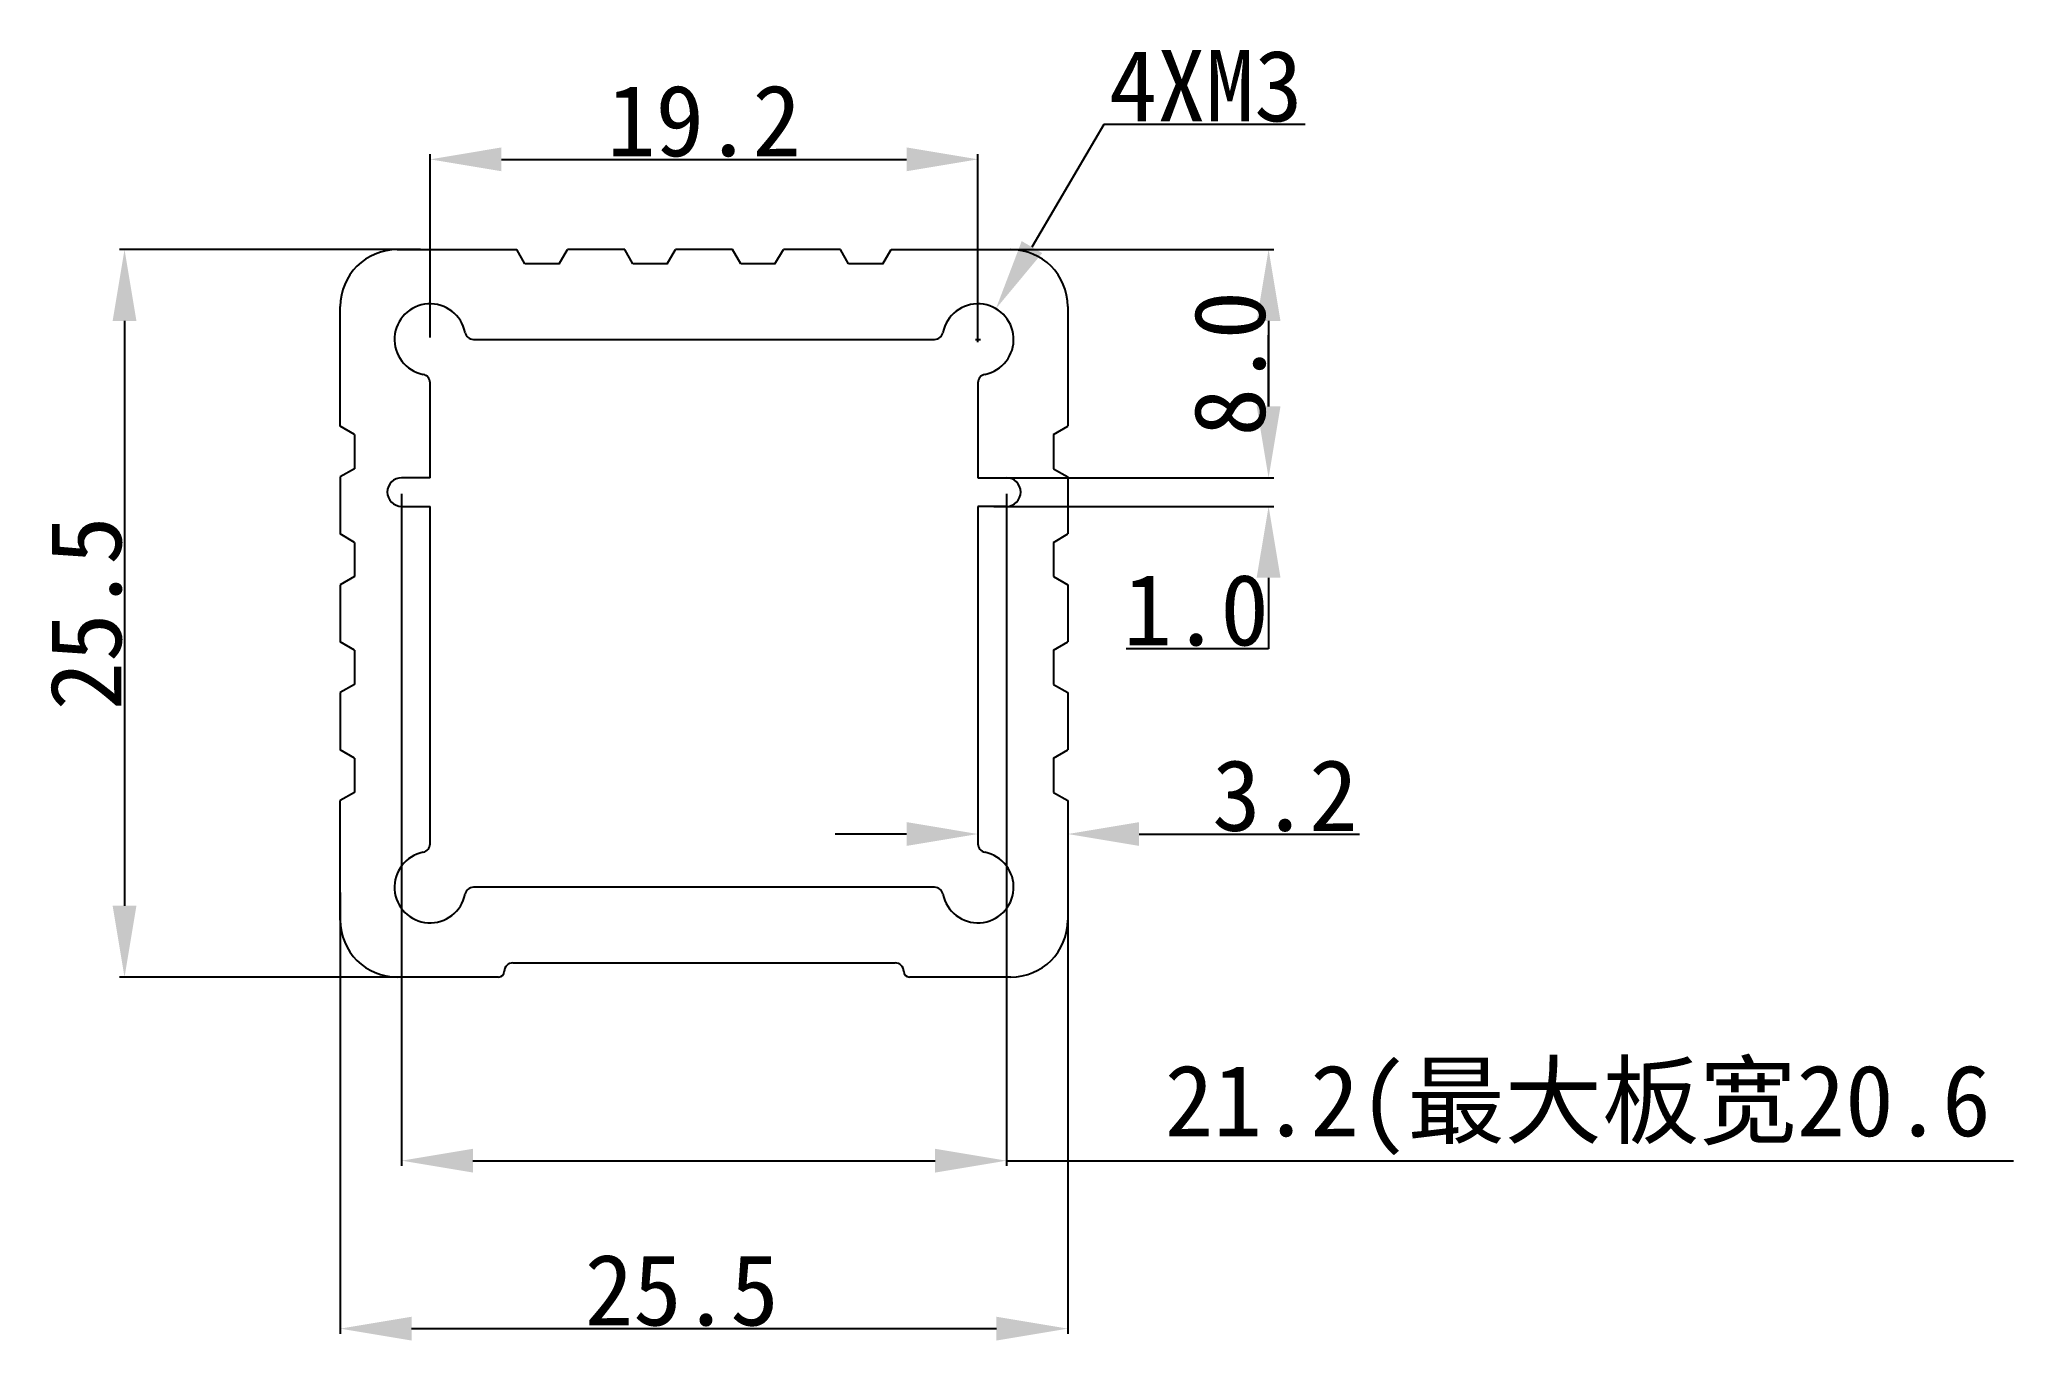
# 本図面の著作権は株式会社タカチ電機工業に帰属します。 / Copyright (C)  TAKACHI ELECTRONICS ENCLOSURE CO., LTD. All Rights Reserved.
# Model space of a CAD drawing. Header units: inches. Extents: x 12.3 to 81.5, y -2.8 to 42.8.
import ezdxf

# ---------------------------------------------------------------- set-up
doc = ezdxf.new("R2010")
doc.units = ezdxf.units.IN
doc.header["$MEASUREMENT"] = 0
doc.layers.get('Defpoints').update_dxf_attribs({"lineweight": 25})
doc.layers.add('1', color=30, linetype='Continuous')
doc.styles.get("Standard").update_dxf_attribs({"font": 'simhei.ttf'})
doc.dimstyles.get("Standard").update_dxf_attribs({"dimtxt": 2.5, "dimasz": 2.5, "dimexe": 0.18, "dimexo": 0.0625, "dimgap": 0.09, "dimtad": 1, "dimtoh": 1, "dimdec": 1, "dimzin": 0, "dimdsep": 46, "dimtxsty": 'Standard', "dimcen": 0.09, "dimadec": 0, "dimazin": 0, "dimtfac": 1, "dimtdec": 1, "dimtofl": 0, "dimtmove": 0, "dimatfit": 3, "dimfxl": 1, "dimtolj": 1, "dimtzin": 0, "dimarcsym": 0})

# ---------------------------------------------------------------- blocks, each defined once
blk = doc.blocks.new('*D46')
at = {"color": 0, "lineweight": -2}
for p, q in [((49.618, 39.786), (47.104, 35.49)), ((56.674, 39.786), (49.618, 39.786)), ((45.12, 32.253), (45.3, 32.253)), ((45.21, 32.163), (45.21, 32.343))]:
    blk.add_line(p, q, dxfattribs=at)
at = {"color": 0}
blk.add_solid([(46.744, 35.7), (47.463, 35.279), (45.841, 33.332)], dxfattribs=at)
at = {"layer": 'Defpoints', "color": 0}
for p in [(45.841, 33.332), (44.578, 31.175)]:
    blk.add_point(p, dxfattribs=at)
at = {"color": 0, "insert": (53.191, 41.126), "char_height": 2.5, "attachment_point": 5}
blk.add_mtext('\\A1;{\\f@SimHei|b0|i0|c134|p49;4XM3}', dxfattribs=at)
blk = doc.blocks.new('*D47')
at = {"color": 0, "lineweight": -2}
for p, q in [((25.668, 35.403), (15.119, 35.403)), ((15.299, 32.903), (15.299, 12.403)), ((25.668, 9.903), (15.119, 9.903))]:
    blk.add_line(p, q, dxfattribs=at)
at = {"color": 0}
for points in [[(14.882, 32.903), (15.716, 32.903), (15.299, 35.403)], [(14.882, 12.403), (15.716, 12.403), (15.299, 9.903)]]:
    blk.add_solid(points, dxfattribs=at)
at = {"layer": 'Defpoints', "color": 0}
for p in [(25.731, 35.403), (15.299, 9.903), (25.731, 9.903)]:
    blk.add_point(p, dxfattribs=at)
at = {"color": 0, "insert": (13.959, 22.653), "char_height": 2.5, "attachment_point": 5, "rotation": 90}
blk.add_mtext('\\A1;25.5', dxfattribs=at)
blk = doc.blocks.new('*D48')
at = {"color": 0, "lineweight": -2}
for p, q in [((22.86, 12.865), (22.86, -2.598)), ((48.36, 12.865), (48.36, -2.598)), ((25.36, -2.418), (45.86, -2.418))]:
    blk.add_line(p, q, dxfattribs=at)
at = {"color": 0}
for points in [[(25.36, -2.001), (25.36, -2.835), (22.86, -2.418)], [(45.86, -2.001), (45.86, -2.835), (48.36, -2.418)]]:
    blk.add_solid(points, dxfattribs=at)
at = {"layer": 'Defpoints', "color": 0}
for p in [(22.86, 12.928), (48.36, 12.928), (48.36, -2.418)]:
    blk.add_point(p, dxfattribs=at)
at = {"color": 0, "insert": (34.828, -1.078), "char_height": 2.5, "attachment_point": 5}
blk.add_mtext('\\A1;25.5', dxfattribs=at)
blk = doc.blocks.new('*D49')
at = {"color": 0, "lineweight": -2}
for p, q in [((26.01, 32.316), (26.01, 38.745)), ((45.21, 32.316), (45.21, 38.745)), ((28.51, 38.565), (42.71, 38.565))]:
    blk.add_line(p, q, dxfattribs=at)
at = {"color": 0}
for points in [[(28.51, 38.982), (28.51, 38.148), (26.01, 38.565)], [(42.71, 38.982), (42.71, 38.148), (45.21, 38.565)]]:
    blk.add_solid(points, dxfattribs=at)
at = {"layer": 'Defpoints', "color": 0}
for p in [(45.21, 38.565), (26.01, 32.253), (45.21, 32.253)]:
    blk.add_point(p, dxfattribs=at)
at = {"color": 0, "insert": (35.61, 39.905), "char_height": 2.5, "attachment_point": 5}
blk.add_mtext('\\A1;19.2', dxfattribs=at)
blk = doc.blocks.new('*D50')
at = {"color": 0, "lineweight": -2}
for p, q in [((55.397, 29.903), (55.397, 32.403)), ((45.772, 27.403), (55.577, 27.403)), ((45.772, 26.403), (55.577, 26.403)), ((55.397, 23.903), (55.397, 21.403)), ((55.397, 21.403), (50.405, 21.403))]:
    blk.add_line(p, q, dxfattribs=at)
at = {"color": 0}
for points in [[(54.98, 29.903), (55.814, 29.903), (55.397, 27.403)], [(54.98, 23.903), (55.814, 23.903), (55.397, 26.403)]]:
    blk.add_solid(points, dxfattribs=at)
at = {"layer": 'Defpoints', "color": 0}
for p in [(45.71, 27.403), (45.71, 26.403), (55.397, 26.403)]:
    blk.add_point(p, dxfattribs=at)
at = {"color": 0, "insert": (52.856, 22.758), "char_height": 2.5, "attachment_point": 5}
blk.add_mtext('\\A1;1.0', dxfattribs=at)
blk = doc.blocks.new('*D51')
at = {"color": 0, "lineweight": -2}
for p, q in [((45.97, 35.403), (55.577, 35.403)), ((55.397, 32.903), (55.397, 29.903)), ((45.97, 27.403), (55.577, 27.403))]:
    blk.add_line(p, q, dxfattribs=at)
at = {"color": 0}
for points in [[(54.98, 32.903), (55.814, 32.903), (55.397, 35.403)], [(54.98, 29.903), (55.814, 29.903), (55.397, 27.403)]]:
    blk.add_solid(points, dxfattribs=at)
at = {"layer": 'Defpoints', "color": 0}
for p in [(45.908, 35.403), (45.908, 27.403), (55.397, 27.403)]:
    blk.add_point(p, dxfattribs=at)
at = {"color": 0, "insert": (54.043, 31.403), "char_height": 2.5, "attachment_point": 5, "rotation": 90}
blk.add_mtext('\\A1;8.0', dxfattribs=at)
blk = doc.blocks.new('*D52')
at = {"color": 0, "lineweight": -2}
for p, q in [((42.71, 14.918), (40.21, 14.918)), ((45.21, 15.072), (45.21, 14.738)), ((48.36, 15.072), (48.36, 14.738)), ((50.86, 14.918), (58.582, 14.918))]:
    blk.add_line(p, q, dxfattribs=at)
at = {"color": 0}
for points in [[(42.71, 15.335), (42.71, 14.501), (45.21, 14.918)], [(50.86, 15.335), (50.86, 14.501), (48.36, 14.918)]]:
    blk.add_solid(points, dxfattribs=at)
at = {"layer": 'Defpoints', "color": 0}
for p in [(45.21, 15.135), (48.36, 15.135), (48.36, 14.918)]:
    blk.add_point(p, dxfattribs=at)
at = {"color": 0, "insert": (55.971, 16.258), "char_height": 2.5, "attachment_point": 5}
blk.add_mtext('\\A1;3.2', dxfattribs=at)
blk = doc.blocks.new('*D54')
at = {"layer": '1', "color": 0, "lineweight": -2}
for p, q in [((25.01, 26.841), (25.01, 3.289)), ((46.21, 26.841), (46.21, 3.289)), ((27.51, 3.469), (43.71, 3.469)), ((46.21, 3.469), (81.506, 3.469))]:
    blk.add_line(p, q, dxfattribs=at)
at = {"layer": '1', "color": 0}
for points in [[(27.51, 3.885), (27.51, 3.052), (25.01, 3.469)], [(43.71, 3.885), (43.71, 3.052), (46.21, 3.469)]]:
    blk.add_solid(points, dxfattribs=at)
at = {"layer": 'Defpoints', "color": 0}
for p in [(25.01, 26.903), (46.21, 26.903), (46.21, 3.469)]:
    blk.add_point(p, dxfattribs=at)
at = {"layer": '1', "color": 0, "insert": (66.233, 5.244), "char_height": 2.5, "attachment_point": 5}
blk.add_mtext('\\A1;21.2(最大板宽20.6', dxfattribs=at)

msp = doc.modelspace()

# ---------------------------------------------------------------- linework, layer by layer
for p, q in [((24.86, 35.403), (29.049, 35.403)), ((29.335, 34.903), (29.049, 35.403)), ((30.535, 34.903), (30.829, 35.403)), ((32.829, 35.403), (30.829, 35.403)), ((33.115, 34.903), (32.829, 35.403)), ((34.315, 34.903), (34.61, 35.403)), ((36.61, 35.403), (34.61, 35.403)), ((36.895, 34.903), (36.61, 35.403)), ((38.095, 34.903), (38.39, 35.403)), ((40.39, 35.403), (38.39, 35.403)), ((40.676, 34.903), (40.39, 35.403)), ((41.876, 34.903), (42.17, 35.403)), ((42.17, 35.403), (46.36, 35.403)), ((30.535, 34.903), (29.335, 34.903)), ((34.315, 34.903), (33.115, 34.903)), ((38.095, 34.903), (36.895, 34.903)), ((41.876, 34.903), (40.676, 34.903)), ((22.86, 29.214), (22.86, 33.403)), ((48.36, 33.403), (48.36, 29.214)), ((27.53, 32.253), (43.689, 32.253)), ((26.01, 27.403), (26.01, 30.733)), ((45.21, 30.733), (45.21, 27.403)), ((23.36, 28.92), (22.86, 29.214)), ((47.86, 28.92), (48.36, 29.214)), ((23.36, 28.92), (23.36, 27.72)), ((47.86, 28.92), (47.86, 27.72)), ((23.36, 27.72), (22.86, 27.434)), ((47.86, 27.72), (48.36, 27.434)), ((22.86, 27.434), (22.86, 25.434)), ((26.01, 27.403), (25.01, 27.403)), ((45.21, 27.403), (46.21, 27.403)), ((48.36, 27.434), (48.36, 25.434)), ((25.01, 26.403), (26.01, 26.403)), ((26.01, 14.574), (26.01, 26.403)), ((46.21, 26.403), (45.21, 26.403)), ((45.21, 26.403), (45.21, 14.574)), ((23.36, 25.139), (22.86, 25.434)), ((23.36, 25.139), (23.36, 23.939)), ((47.86, 25.139), (48.36, 25.434)), ((47.86, 25.139), (47.86, 23.939)), ((23.36, 23.939), (22.86, 23.653)), ((22.86, 23.653), (22.86, 21.653)), ((47.86, 23.939), (48.36, 23.653)), ((48.36, 23.653), (48.36, 21.653)), ((23.36, 21.359), (22.86, 21.653)), ((47.86, 21.359), (48.36, 21.653)), ((23.36, 21.359), (23.36, 20.159)), ((47.86, 21.359), (47.86, 20.159)), ((23.36, 20.159), (22.86, 19.873)), ((47.86, 20.159), (48.36, 19.873)), ((22.86, 19.873), (22.86, 17.873)), ((48.36, 19.873), (48.36, 17.873)), ((23.36, 17.579), (22.86, 17.873)), ((23.36, 17.579), (23.36, 16.379)), ((47.86, 17.579), (48.36, 17.873)), ((47.86, 17.579), (47.86, 16.379)), ((23.36, 16.379), (22.86, 16.093)), ((22.86, 11.903), (22.86, 16.093)), ((47.86, 16.379), (48.36, 16.093)), ((48.36, 16.093), (48.36, 11.903)), ((43.689, 13.053), (27.53, 13.053)), ((28.91, 10.403), (42.31, 10.403)), ((28.41, 9.903), (24.86, 9.903)), ((28.61, 10.103), (28.61, 10.103)), ((42.61, 10.103), (42.61, 10.103)), ((46.36, 9.903), (42.81, 9.903))]:
    msp.add_line(p, q)
for centre, radius, start, end in [((24.86, 33.403), 2, 90, 180), ((46.36, 33.403), 2, 0, 90), ((26.01, 32.253), 1.25, 11.15994, 258.84006), ((45.21, 32.253), 1.25, 281.15994, 168.84006), ((27.53, 32.553), 0.3, 191.15994, 270), ((43.689, 32.553), 0.3, 270, 348.84006), ((25.71, 30.733), 0.3, 0, 78.84006), ((45.51, 30.733), 0.3, 101.15994, 180), ((25.01, 26.903), 0.5, 90, 270), ((46.21, 26.903), 0.5, 270, 90), ((25.71, 14.574), 0.3, 281.15994, 0), ((45.51, 14.574), 0.3, 180, 258.84006), ((26.01, 13.053), 1.25, 101.15994, 348.84006), ((45.21, 13.053), 1.25, 191.15994, 78.84006), ((27.53, 12.753), 0.3, 90, 168.84006), ((43.689, 12.753), 0.3, 11.15994, 90), ((24.86, 11.903), 2, 180, 270), ((46.36, 11.903), 2, 270, 0), ((28.91, 10.103), 0.3, 90, 180), ((42.31, 10.103), 0.3, 0, 90), ((28.41, 10.103), 0.2, 270, 0), ((42.81, 10.103), 0.2, 180, 270)]:
    msp.add_arc(centre, radius, start, end)

# ---------------------------------------------------------------- dimensions: what is measured, and where the dimension line sits
dim = msp.add_diameter_dim_2p(p1=(44.578, 31.175), p2=(45.841, 33.332), text='{\\f@SimHei|b0|i0|c134|p49;4XM3}', dimstyle='Standard')
dim.commit()
dim.dimension.update_dxf_attribs({"geometry": '*D46', "text_midpoint": (53.191, 39.786), "dimtype": 163})
for base, p1, p2, picture, middle in [((45.21, 38.565), (26.01, 32.253), (45.21, 32.253), '*D49', (35.61, 39.905)), ((48.359625456, 14.918160154), (45.209625456, 15.134544112), (48.359625456, 15.134544112), '*D52', (55.970692872, 16.258160154))]:
    dim = msp.add_linear_dim(base=base, p1=p1, p2=p2, dimstyle='Standard')
    dim.commit()
    dim.dimension.update_dxf_attribs({"geometry": picture, "text_midpoint": middle})
for base, p1, p2, picture, middle in [((15.299, 9.903), (25.731, 35.403), (25.731, 9.903), '*D47', (13.959, 22.653)), ((55.397, 27.403), (45.908, 35.403), (45.908, 27.403), '*D51', (54.043, 31.403)), ((55.397, 26.403), (45.71, 27.403), (45.71, 26.403), '*D50', (52.856, 22.758))]:
    dim = msp.add_linear_dim(base=base, p1=p1, p2=p2, angle=90, dimstyle='Standard')
    dim.commit()
    dim.dimension.update_dxf_attribs({"geometry": picture, "text_midpoint": middle})
dim = msp.add_linear_dim(base=(48.36, -2.418), p1=(22.86, 12.928), p2=(48.36, 12.928), dimstyle='Standard')
dim.commit()
dim.dimension.update_dxf_attribs({"geometry": '*D48', "text_midpoint": (34.828, -2.418), "dimtype": 160})
at = {"layer": '1'}
dim = msp.add_linear_dim(base=(46.21, 3.469), p1=(25.01, 26.903), p2=(46.21, 26.903), text='<>(最大板宽20.6', dimstyle='Standard', dxfattribs=at)
dim.commit()
dim.dimension.update_dxf_attribs({"geometry": '*D54', "text_midpoint": (66.233, 3.469), "dimtype": 160})

doc.saveas('drawing.dxf')
